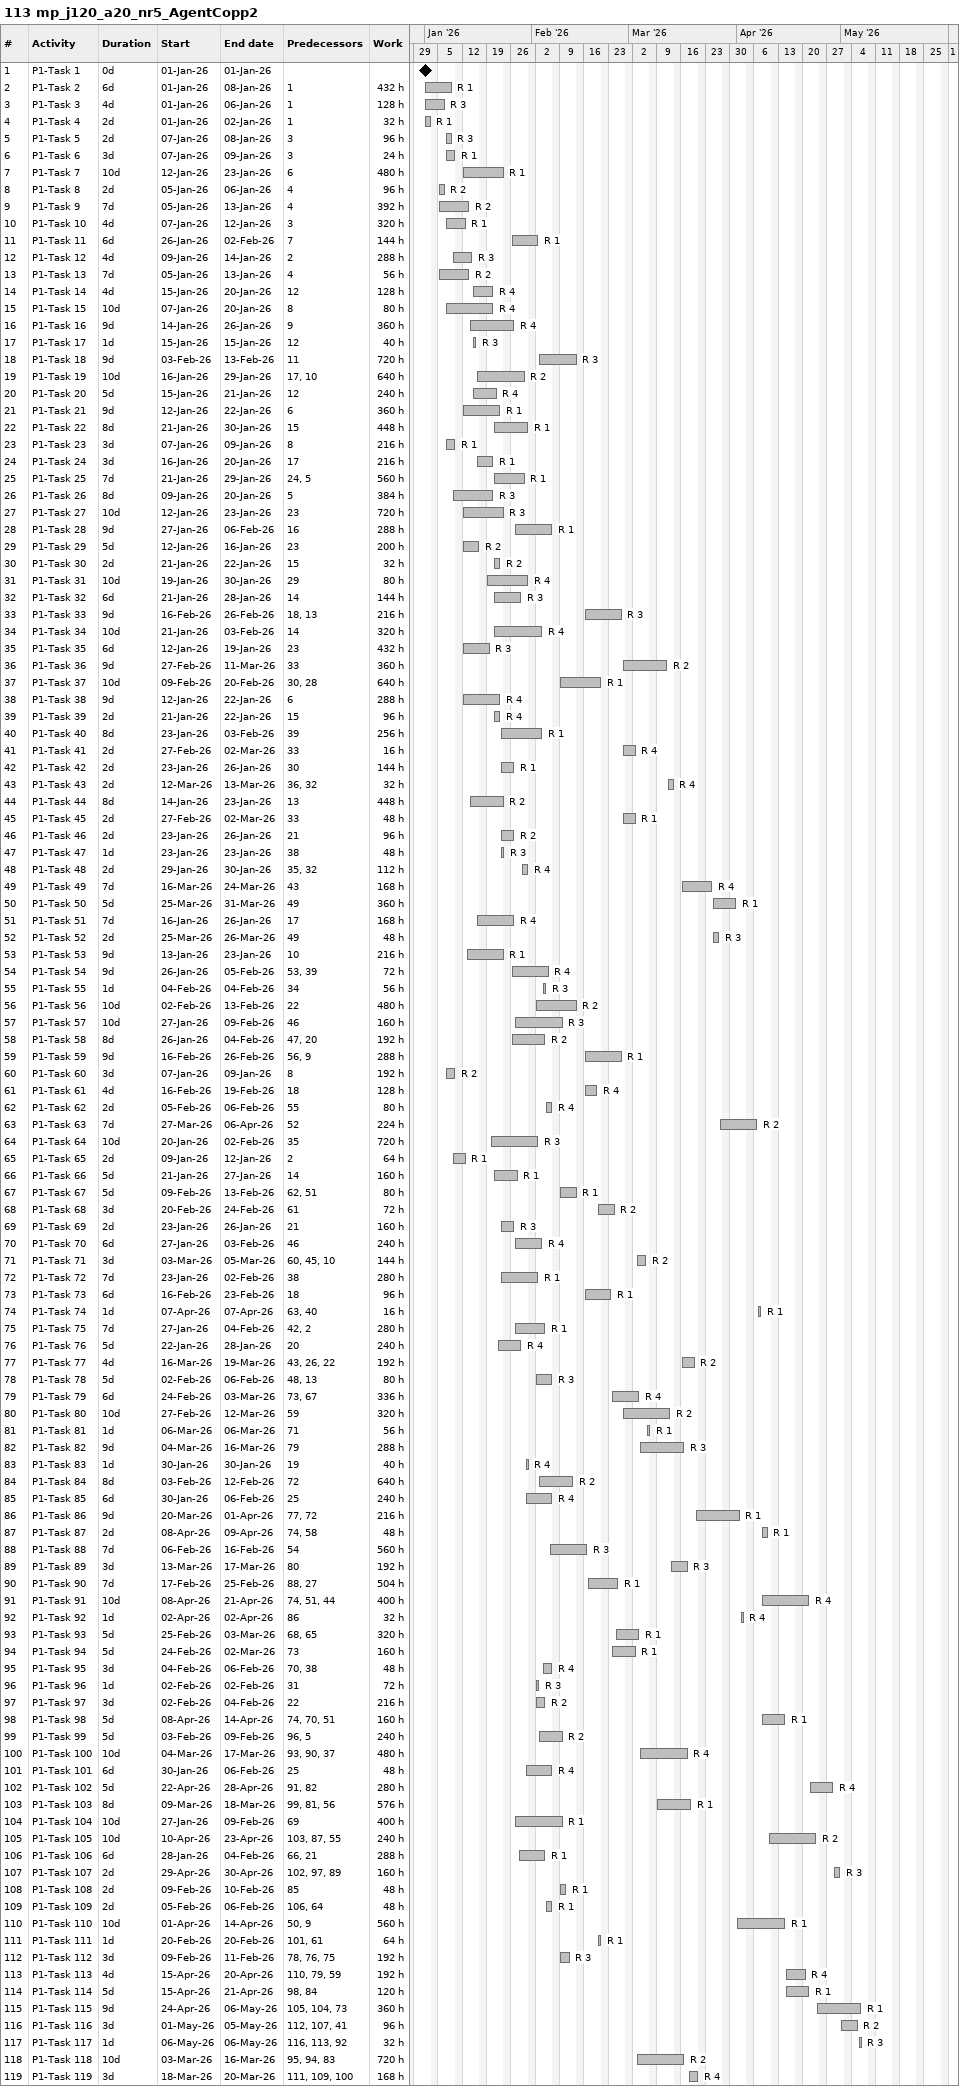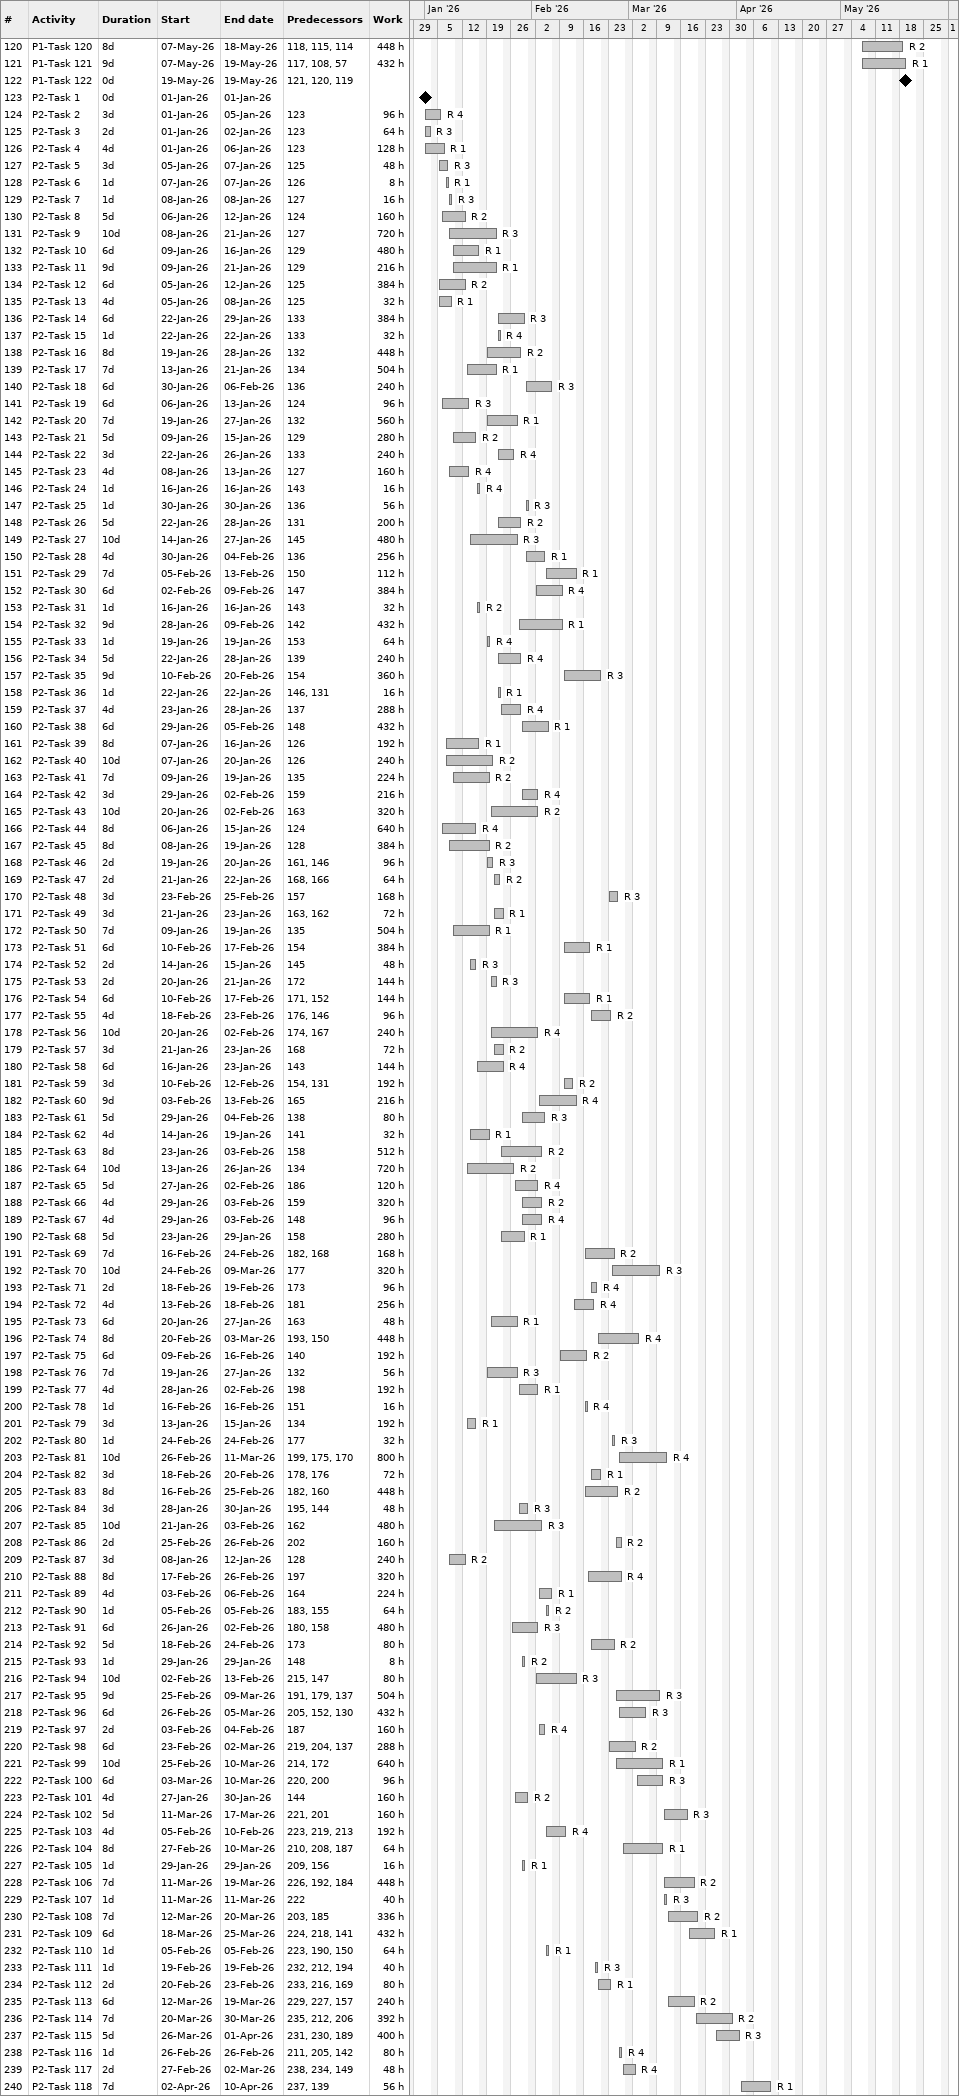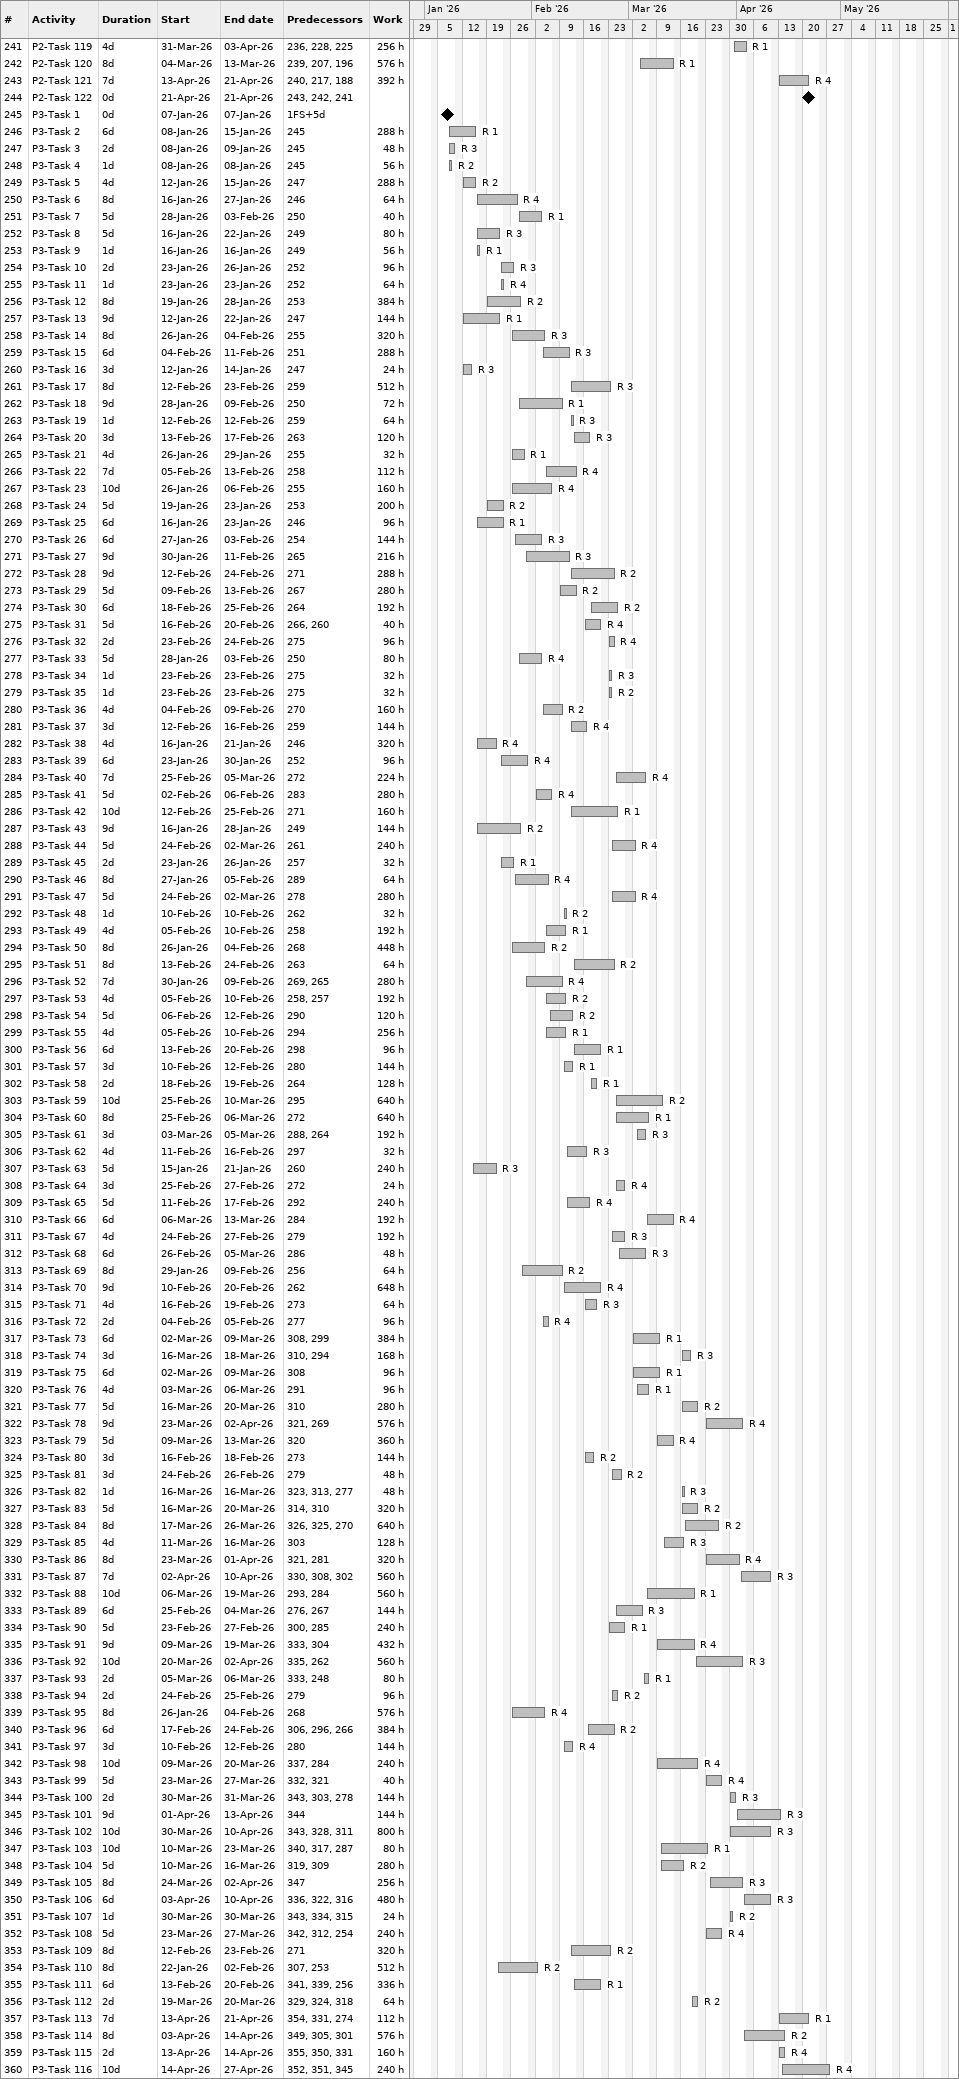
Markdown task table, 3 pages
113 mp_j120_a20_nr5_AgentCopp2

| ID | Task | Duration | Start | Finish | Predecessors | Resources | Work (h) |
|---|---|---|---|---|---|---|---|
| 1 | P1-Task 1 | 0d | 2026-01-01 | 2026-01-01 |  |  |  |
| 2 | P1-Task 2 | 6d | 2026-01-01 | 2026-01-08 | 1 | R 1 | 432 |
| 3 | P1-Task 3 | 4d | 2026-01-01 | 2026-01-06 | 1 | R 3 | 128 |
| 4 | P1-Task 4 | 2d | 2026-01-01 | 2026-01-02 | 1 | R 1 | 32 |
| 5 | P1-Task 5 | 2d | 2026-01-07 | 2026-01-08 | 3 | R 3 | 96 |
| 6 | P1-Task 6 | 3d | 2026-01-07 | 2026-01-09 | 3 | R 1 | 24 |
| 7 | P1-Task 7 | 10d | 2026-01-12 | 2026-01-23 | 6 | R 1 | 480 |
| 8 | P1-Task 8 | 2d | 2026-01-05 | 2026-01-06 | 4 | R 2 | 96 |
| 9 | P1-Task 9 | 7d | 2026-01-05 | 2026-01-13 | 4 | R 2 | 392 |
| 10 | P1-Task 10 | 4d | 2026-01-07 | 2026-01-12 | 3 | R 1 | 320 |
| 11 | P1-Task 11 | 6d | 2026-01-26 | 2026-02-02 | 7 | R 1 | 144 |
| 12 | P1-Task 12 | 4d | 2026-01-09 | 2026-01-14 | 2 | R 3 | 288 |
| 13 | P1-Task 13 | 7d | 2026-01-05 | 2026-01-13 | 4 | R 2 | 56 |
| 14 | P1-Task 14 | 4d | 2026-01-15 | 2026-01-20 | 12 | R 4 | 128 |
| 15 | P1-Task 15 | 10d | 2026-01-07 | 2026-01-20 | 8 | R 4 | 80 |
| 16 | P1-Task 16 | 9d | 2026-01-14 | 2026-01-26 | 9 | R 4 | 360 |
| 17 | P1-Task 17 | 1d | 2026-01-15 | 2026-01-15 | 12 | R 3 | 40 |
| 18 | P1-Task 18 | 9d | 2026-02-03 | 2026-02-13 | 11 | R 3 | 720 |
| 19 | P1-Task 19 | 10d | 2026-01-16 | 2026-01-29 | 17, 10 | R 2 | 640 |
| 20 | P1-Task 20 | 5d | 2026-01-15 | 2026-01-21 | 12 | R 4 | 240 |
| 21 | P1-Task 21 | 9d | 2026-01-12 | 2026-01-22 | 6 | R 1 | 360 |
| 22 | P1-Task 22 | 8d | 2026-01-21 | 2026-01-30 | 15 | R 1 | 448 |
| 23 | P1-Task 23 | 3d | 2026-01-07 | 2026-01-09 | 8 | R 1 | 216 |
| 24 | P1-Task 24 | 3d | 2026-01-16 | 2026-01-20 | 17 | R 1 | 216 |
| 25 | P1-Task 25 | 7d | 2026-01-21 | 2026-01-29 | 24, 5 | R 1 | 560 |
| 26 | P1-Task 26 | 8d | 2026-01-09 | 2026-01-20 | 5 | R 3 | 384 |
| 27 | P1-Task 27 | 10d | 2026-01-12 | 2026-01-23 | 23 | R 3 | 720 |
| 28 | P1-Task 28 | 9d | 2026-01-27 | 2026-02-06 | 16 | R 1 | 288 |
| 29 | P1-Task 29 | 5d | 2026-01-12 | 2026-01-16 | 23 | R 2 | 200 |
| 30 | P1-Task 30 | 2d | 2026-01-21 | 2026-01-22 | 15 | R 2 | 32 |
| 31 | P1-Task 31 | 10d | 2026-01-19 | 2026-01-30 | 29 | R 4 | 80 |
| 32 | P1-Task 32 | 6d | 2026-01-21 | 2026-01-28 | 14 | R 3 | 144 |
| 33 | P1-Task 33 | 9d | 2026-02-16 | 2026-02-26 | 18, 13 | R 3 | 216 |
| 34 | P1-Task 34 | 10d | 2026-01-21 | 2026-02-03 | 14 | R 4 | 320 |
| 35 | P1-Task 35 | 6d | 2026-01-12 | 2026-01-19 | 23 | R 3 | 432 |
| 36 | P1-Task 36 | 9d | 2026-02-27 | 2026-03-11 | 33 | R 2 | 360 |
| 37 | P1-Task 37 | 10d | 2026-02-09 | 2026-02-20 | 30, 28 | R 1 | 640 |
| 38 | P1-Task 38 | 9d | 2026-01-12 | 2026-01-22 | 6 | R 4 | 288 |
| 39 | P1-Task 39 | 2d | 2026-01-21 | 2026-01-22 | 15 | R 4 | 96 |
| 40 | P1-Task 40 | 8d | 2026-01-23 | 2026-02-03 | 39 | R 1 | 256 |
| 41 | P1-Task 41 | 2d | 2026-02-27 | 2026-03-02 | 33 | R 4 | 16 |
| 42 | P1-Task 42 | 2d | 2026-01-23 | 2026-01-26 | 30 | R 1 | 144 |
| 43 | P1-Task 43 | 2d | 2026-03-12 | 2026-03-13 | 36, 32 | R 4 | 32 |
| 44 | P1-Task 44 | 8d | 2026-01-14 | 2026-01-23 | 13 | R 2 | 448 |
| 45 | P1-Task 45 | 2d | 2026-02-27 | 2026-03-02 | 33 | R 1 | 48 |
| 46 | P1-Task 46 | 2d | 2026-01-23 | 2026-01-26 | 21 | R 2 | 96 |
| 47 | P1-Task 47 | 1d | 2026-01-23 | 2026-01-23 | 38 | R 3 | 48 |
| 48 | P1-Task 48 | 2d | 2026-01-29 | 2026-01-30 | 35, 32 | R 4 | 112 |
| 49 | P1-Task 49 | 7d | 2026-03-16 | 2026-03-24 | 43 | R 4 | 168 |
| 50 | P1-Task 50 | 5d | 2026-03-25 | 2026-03-31 | 49 | R 1 | 360 |
| 51 | P1-Task 51 | 7d | 2026-01-16 | 2026-01-26 | 17 | R 4 | 168 |
| 52 | P1-Task 52 | 2d | 2026-03-25 | 2026-03-26 | 49 | R 3 | 48 |
| 53 | P1-Task 53 | 9d | 2026-01-13 | 2026-01-23 | 10 | R 1 | 216 |
| 54 | P1-Task 54 | 9d | 2026-01-26 | 2026-02-05 | 53, 39 | R 4 | 72 |
| 55 | P1-Task 55 | 1d | 2026-02-04 | 2026-02-04 | 34 | R 3 | 56 |
| 56 | P1-Task 56 | 10d | 2026-02-02 | 2026-02-13 | 22 | R 2 | 480 |
| 57 | P1-Task 57 | 10d | 2026-01-27 | 2026-02-09 | 46 | R 3 | 160 |
| 58 | P1-Task 58 | 8d | 2026-01-26 | 2026-02-04 | 47, 20 | R 2 | 192 |
| 59 | P1-Task 59 | 9d | 2026-02-16 | 2026-02-26 | 56, 9 | R 1 | 288 |
| 60 | P1-Task 60 | 3d | 2026-01-07 | 2026-01-09 | 8 | R 2 | 192 |
| 61 | P1-Task 61 | 4d | 2026-02-16 | 2026-02-19 | 18 | R 4 | 128 |
| 62 | P1-Task 62 | 2d | 2026-02-05 | 2026-02-06 | 55 | R 4 | 80 |
| 63 | P1-Task 63 | 7d | 2026-03-27 | 2026-04-06 | 52 | R 2 | 224 |
| 64 | P1-Task 64 | 10d | 2026-01-20 | 2026-02-02 | 35 | R 3 | 720 |
| 65 | P1-Task 65 | 2d | 2026-01-09 | 2026-01-12 | 2 | R 1 | 64 |
| 66 | P1-Task 66 | 5d | 2026-01-21 | 2026-01-27 | 14 | R 1 | 160 |
| 67 | P1-Task 67 | 5d | 2026-02-09 | 2026-02-13 | 62, 51 | R 1 | 80 |
| 68 | P1-Task 68 | 3d | 2026-02-20 | 2026-02-24 | 61 | R 2 | 72 |
| 69 | P1-Task 69 | 2d | 2026-01-23 | 2026-01-26 | 21 | R 3 | 160 |
| 70 | P1-Task 70 | 6d | 2026-01-27 | 2026-02-03 | 46 | R 4 | 240 |
| 71 | P1-Task 71 | 3d | 2026-03-03 | 2026-03-05 | 60, 45, 10 | R 2 | 144 |
| 72 | P1-Task 72 | 7d | 2026-01-23 | 2026-02-02 | 38 | R 1 | 280 |
| 73 | P1-Task 73 | 6d | 2026-02-16 | 2026-02-23 | 18 | R 1 | 96 |
| 74 | P1-Task 74 | 1d | 2026-04-07 | 2026-04-07 | 63, 40 | R 1 | 16 |
| 75 | P1-Task 75 | 7d | 2026-01-27 | 2026-02-04 | 42, 2 | R 1 | 280 |
| 76 | P1-Task 76 | 5d | 2026-01-22 | 2026-01-28 | 20 | R 4 | 240 |
| 77 | P1-Task 77 | 4d | 2026-03-16 | 2026-03-19 | 43, 26, 22 | R 2 | 192 |
| 78 | P1-Task 78 | 5d | 2026-02-02 | 2026-02-06 | 48, 13 | R 3 | 80 |
| 79 | P1-Task 79 | 6d | 2026-02-24 | 2026-03-03 | 73, 67 | R 4 | 336 |
| 80 | P1-Task 80 | 10d | 2026-02-27 | 2026-03-12 | 59 | R 2 | 320 |
| 81 | P1-Task 81 | 1d | 2026-03-06 | 2026-03-06 | 71 | R 1 | 56 |
| 82 | P1-Task 82 | 9d | 2026-03-04 | 2026-03-16 | 79 | R 3 | 288 |
| 83 | P1-Task 83 | 1d | 2026-01-30 | 2026-01-30 | 19 | R 4 | 40 |
| 84 | P1-Task 84 | 8d | 2026-02-03 | 2026-02-12 | 72 | R 2 | 640 |
| 85 | P1-Task 85 | 6d | 2026-01-30 | 2026-02-06 | 25 | R 4 | 240 |
| 86 | P1-Task 86 | 9d | 2026-03-20 | 2026-04-01 | 77, 72 | R 1 | 216 |
| 87 | P1-Task 87 | 2d | 2026-04-08 | 2026-04-09 | 74, 58 | R 1 | 48 |
| 88 | P1-Task 88 | 7d | 2026-02-06 | 2026-02-16 | 54 | R 3 | 560 |
| 89 | P1-Task 89 | 3d | 2026-03-13 | 2026-03-17 | 80 | R 3 | 192 |
| 90 | P1-Task 90 | 7d | 2026-02-17 | 2026-02-25 | 88, 27 | R 1 | 504 |
| 91 | P1-Task 91 | 10d | 2026-04-08 | 2026-04-21 | 74, 51, 44 | R 4 | 400 |
| 92 | P1-Task 92 | 1d | 2026-04-02 | 2026-04-02 | 86 | R 4 | 32 |
| 93 | P1-Task 93 | 5d | 2026-02-25 | 2026-03-03 | 68, 65 | R 1 | 320 |
| 94 | P1-Task 94 | 5d | 2026-02-24 | 2026-03-02 | 73 | R 1 | 160 |
| 95 | P1-Task 95 | 3d | 2026-02-04 | 2026-02-06 | 70, 38 | R 4 | 48 |
| 96 | P1-Task 96 | 1d | 2026-02-02 | 2026-02-02 | 31 | R 3 | 72 |
| 97 | P1-Task 97 | 3d | 2026-02-02 | 2026-02-04 | 22 | R 2 | 216 |
| 98 | P1-Task 98 | 5d | 2026-04-08 | 2026-04-14 | 74, 70, 51 | R 1 | 160 |
| 99 | P1-Task 99 | 5d | 2026-02-03 | 2026-02-09 | 96, 5 | R 2 | 240 |
| 100 | P1-Task 100 | 10d | 2026-03-04 | 2026-03-17 | 93, 90, 37 | R 4 | 480 |
| 101 | P1-Task 101 | 6d | 2026-01-30 | 2026-02-06 | 25 | R 4 | 48 |
| 102 | P1-Task 102 | 5d | 2026-04-22 | 2026-04-28 | 91, 82 | R 4 | 280 |
| 103 | P1-Task 103 | 8d | 2026-03-09 | 2026-03-18 | 99, 81, 56 | R 1 | 576 |
| 104 | P1-Task 104 | 10d | 2026-01-27 | 2026-02-09 | 69 | R 1 | 400 |
| 105 | P1-Task 105 | 10d | 2026-04-10 | 2026-04-23 | 103, 87, 55 | R 2 | 240 |
| 106 | P1-Task 106 | 6d | 2026-01-28 | 2026-02-04 | 66, 21 | R 1 | 288 |
| 107 | P1-Task 107 | 2d | 2026-04-29 | 2026-04-30 | 102, 97, 89 | R 3 | 160 |
| 108 | P1-Task 108 | 2d | 2026-02-09 | 2026-02-10 | 85 | R 1 | 48 |
| 109 | P1-Task 109 | 2d | 2026-02-05 | 2026-02-06 | 106, 64 | R 1 | 48 |
| 110 | P1-Task 110 | 10d | 2026-04-01 | 2026-04-14 | 50, 9 | R 1 | 560 |
| 111 | P1-Task 111 | 1d | 2026-02-20 | 2026-02-20 | 101, 61 | R 1 | 64 |
| 112 | P1-Task 112 | 3d | 2026-02-09 | 2026-02-11 | 78, 76, 75 | R 3 | 192 |
| 113 | P1-Task 113 | 4d | 2026-04-15 | 2026-04-20 | 110, 79, 59 | R 4 | 192 |
| 114 | P1-Task 114 | 5d | 2026-04-15 | 2026-04-21 | 98, 84 | R 1 | 120 |
| 115 | P1-Task 115 | 9d | 2026-04-24 | 2026-05-06 | 105, 104, 73 | R 1 | 360 |
| 116 | P1-Task 116 | 3d | 2026-05-01 | 2026-05-05 | 112, 107, 41 | R 2 | 96 |
| 117 | P1-Task 117 | 1d | 2026-05-06 | 2026-05-06 | 116, 113, 92 | R 3 | 32 |
| 118 | P1-Task 118 | 10d | 2026-03-03 | 2026-03-16 | 95, 94, 83 | R 2 | 720 |
| 119 | P1-Task 119 | 3d | 2026-03-18 | 2026-03-20 | 111, 109, 100 | R 4 | 168 |
| 120 | P1-Task 120 | 8d | 2026-05-07 | 2026-05-18 | 118, 115, 114 | R 2 | 448 |
| 121 | P1-Task 121 | 9d | 2026-05-07 | 2026-05-19 | 117, 108, 57 | R 1 | 432 |
| 122 | P1-Task 122 | 0d | 2026-05-19 | 2026-05-19 | 121, 120, 119 |  |  |
| 123 | P2-Task 1 | 0d | 2026-01-01 | 2026-01-01 |  |  |  |
| 124 | P2-Task 2 | 3d | 2026-01-01 | 2026-01-05 | 123 | R 4 | 96 |
| 125 | P2-Task 3 | 2d | 2026-01-01 | 2026-01-02 | 123 | R 3 | 64 |
| 126 | P2-Task 4 | 4d | 2026-01-01 | 2026-01-06 | 123 | R 1 | 128 |
| 127 | P2-Task 5 | 3d | 2026-01-05 | 2026-01-07 | 125 | R 3 | 48 |
| 128 | P2-Task 6 | 1d | 2026-01-07 | 2026-01-07 | 126 | R 1 | 8 |
| 129 | P2-Task 7 | 1d | 2026-01-08 | 2026-01-08 | 127 | R 3 | 16 |
| 130 | P2-Task 8 | 5d | 2026-01-06 | 2026-01-12 | 124 | R 2 | 160 |
| 131 | P2-Task 9 | 10d | 2026-01-08 | 2026-01-21 | 127 | R 3 | 720 |
| 132 | P2-Task 10 | 6d | 2026-01-09 | 2026-01-16 | 129 | R 1 | 480 |
| 133 | P2-Task 11 | 9d | 2026-01-09 | 2026-01-21 | 129 | R 1 | 216 |
| 134 | P2-Task 12 | 6d | 2026-01-05 | 2026-01-12 | 125 | R 2 | 384 |
| 135 | P2-Task 13 | 4d | 2026-01-05 | 2026-01-08 | 125 | R 1 | 32 |
| 136 | P2-Task 14 | 6d | 2026-01-22 | 2026-01-29 | 133 | R 3 | 384 |
| 137 | P2-Task 15 | 1d | 2026-01-22 | 2026-01-22 | 133 | R 4 | 32 |
| 138 | P2-Task 16 | 8d | 2026-01-19 | 2026-01-28 | 132 | R 2 | 448 |
| 139 | P2-Task 17 | 7d | 2026-01-13 | 2026-01-21 | 134 | R 1 | 504 |
| 140 | P2-Task 18 | 6d | 2026-01-30 | 2026-02-06 | 136 | R 3 | 240 |
| 141 | P2-Task 19 | 6d | 2026-01-06 | 2026-01-13 | 124 | R 3 | 96 |
| 142 | P2-Task 20 | 7d | 2026-01-19 | 2026-01-27 | 132 | R 1 | 560 |
| 143 | P2-Task 21 | 5d | 2026-01-09 | 2026-01-15 | 129 | R 2 | 280 |
| 144 | P2-Task 22 | 3d | 2026-01-22 | 2026-01-26 | 133 | R 4 | 240 |
| 145 | P2-Task 23 | 4d | 2026-01-08 | 2026-01-13 | 127 | R 4 | 160 |
| 146 | P2-Task 24 | 1d | 2026-01-16 | 2026-01-16 | 143 | R 4 | 16 |
| 147 | P2-Task 25 | 1d | 2026-01-30 | 2026-01-30 | 136 | R 3 | 56 |
| 148 | P2-Task 26 | 5d | 2026-01-22 | 2026-01-28 | 131 | R 2 | 200 |
| 149 | P2-Task 27 | 10d | 2026-01-14 | 2026-01-27 | 145 | R 3 | 480 |
| 150 | P2-Task 28 | 4d | 2026-01-30 | 2026-02-04 | 136 | R 1 | 256 |
| 151 | P2-Task 29 | 7d | 2026-02-05 | 2026-02-13 | 150 | R 1 | 112 |
| 152 | P2-Task 30 | 6d | 2026-02-02 | 2026-02-09 | 147 | R 4 | 384 |
| 153 | P2-Task 31 | 1d | 2026-01-16 | 2026-01-16 | 143 | R 2 | 32 |
| 154 | P2-Task 32 | 9d | 2026-01-28 | 2026-02-09 | 142 | R 1 | 432 |
| 155 | P2-Task 33 | 1d | 2026-01-19 | 2026-01-19 | 153 | R 4 | 64 |
| 156 | P2-Task 34 | 5d | 2026-01-22 | 2026-01-28 | 139 | R 4 | 240 |
| 157 | P2-Task 35 | 9d | 2026-02-10 | 2026-02-20 | 154 | R 3 | 360 |
| 158 | P2-Task 36 | 1d | 2026-01-22 | 2026-01-22 | 146, 131 | R 1 | 16 |
| 159 | P2-Task 37 | 4d | 2026-01-23 | 2026-01-28 | 137 | R 4 | 288 |
| 160 | P2-Task 38 | 6d | 2026-01-29 | 2026-02-05 | 148 | R 1 | 432 |
| 161 | P2-Task 39 | 8d | 2026-01-07 | 2026-01-16 | 126 | R 1 | 192 |
| 162 | P2-Task 40 | 10d | 2026-01-07 | 2026-01-20 | 126 | R 2 | 240 |
| 163 | P2-Task 41 | 7d | 2026-01-09 | 2026-01-19 | 135 | R 2 | 224 |
| 164 | P2-Task 42 | 3d | 2026-01-29 | 2026-02-02 | 159 | R 4 | 216 |
| 165 | P2-Task 43 | 10d | 2026-01-20 | 2026-02-02 | 163 | R 2 | 320 |
| 166 | P2-Task 44 | 8d | 2026-01-06 | 2026-01-15 | 124 | R 4 | 640 |
| 167 | P2-Task 45 | 8d | 2026-01-08 | 2026-01-19 | 128 | R 2 | 384 |
| 168 | P2-Task 46 | 2d | 2026-01-19 | 2026-01-20 | 161, 146 | R 3 | 96 |
| 169 | P2-Task 47 | 2d | 2026-01-21 | 2026-01-22 | 168, 166 | R 2 | 64 |
| 170 | P2-Task 48 | 3d | 2026-02-23 | 2026-02-25 | 157 | R 3 | 168 |
| 171 | P2-Task 49 | 3d | 2026-01-21 | 2026-01-23 | 163, 162 | R 1 | 72 |
| 172 | P2-Task 50 | 7d | 2026-01-09 | 2026-01-19 | 135 | R 1 | 504 |
| 173 | P2-Task 51 | 6d | 2026-02-10 | 2026-02-17 | 154 | R 1 | 384 |
| 174 | P2-Task 52 | 2d | 2026-01-14 | 2026-01-15 | 145 | R 3 | 48 |
| 175 | P2-Task 53 | 2d | 2026-01-20 | 2026-01-21 | 172 | R 3 | 144 |
| 176 | P2-Task 54 | 6d | 2026-02-10 | 2026-02-17 | 171, 152 | R 1 | 144 |
| 177 | P2-Task 55 | 4d | 2026-02-18 | 2026-02-23 | 176, 146 | R 2 | 96 |
| 178 | P2-Task 56 | 10d | 2026-01-20 | 2026-02-02 | 174, 167 | R 4 | 240 |
| 179 | P2-Task 57 | 3d | 2026-01-21 | 2026-01-23 | 168 | R 2 | 72 |
| 180 | P2-Task 58 | 6d | 2026-01-16 | 2026-01-23 | 143 | R 4 | 144 |
| 181 | P2-Task 59 | 3d | 2026-02-10 | 2026-02-12 | 154, 131 | R 2 | 192 |
| 182 | P2-Task 60 | 9d | 2026-02-03 | 2026-02-13 | 165 | R 4 | 216 |
| 183 | P2-Task 61 | 5d | 2026-01-29 | 2026-02-04 | 138 | R 3 | 80 |
| 184 | P2-Task 62 | 4d | 2026-01-14 | 2026-01-19 | 141 | R 1 | 32 |
| 185 | P2-Task 63 | 8d | 2026-01-23 | 2026-02-03 | 158 | R 2 | 512 |
| 186 | P2-Task 64 | 10d | 2026-01-13 | 2026-01-26 | 134 | R 2 | 720 |
| 187 | P2-Task 65 | 5d | 2026-01-27 | 2026-02-02 | 186 | R 4 | 120 |
| 188 | P2-Task 66 | 4d | 2026-01-29 | 2026-02-03 | 159 | R 2 | 320 |
| 189 | P2-Task 67 | 4d | 2026-01-29 | 2026-02-03 | 148 | R 4 | 96 |
| 190 | P2-Task 68 | 5d | 2026-01-23 | 2026-01-29 | 158 | R 1 | 280 |
| 191 | P2-Task 69 | 7d | 2026-02-16 | 2026-02-24 | 182, 168 | R 2 | 168 |
| 192 | P2-Task 70 | 10d | 2026-02-24 | 2026-03-09 | 177 | R 3 | 320 |
| 193 | P2-Task 71 | 2d | 2026-02-18 | 2026-02-19 | 173 | R 4 | 96 |
| 194 | P2-Task 72 | 4d | 2026-02-13 | 2026-02-18 | 181 | R 4 | 256 |
| 195 | P2-Task 73 | 6d | 2026-01-20 | 2026-01-27 | 163 | R 1 | 48 |
| 196 | P2-Task 74 | 8d | 2026-02-20 | 2026-03-03 | 193, 150 | R 4 | 448 |
| 197 | P2-Task 75 | 6d | 2026-02-09 | 2026-02-16 | 140 | R 2 | 192 |
| 198 | P2-Task 76 | 7d | 2026-01-19 | 2026-01-27 | 132 | R 3 | 56 |
| 199 | P2-Task 77 | 4d | 2026-01-28 | 2026-02-02 | 198 | R 1 | 192 |
| 200 | P2-Task 78 | 1d | 2026-02-16 | 2026-02-16 | 151 | R 4 | 16 |
| 201 | P2-Task 79 | 3d | 2026-01-13 | 2026-01-15 | 134 | R 1 | 192 |
| 202 | P2-Task 80 | 1d | 2026-02-24 | 2026-02-24 | 177 | R 3 | 32 |
| 203 | P2-Task 81 | 10d | 2026-02-26 | 2026-03-11 | 199, 175, 170 | R 4 | 800 |
| 204 | P2-Task 82 | 3d | 2026-02-18 | 2026-02-20 | 178, 176 | R 1 | 72 |
| 205 | P2-Task 83 | 8d | 2026-02-16 | 2026-02-25 | 182, 160 | R 2 | 448 |
| 206 | P2-Task 84 | 3d | 2026-01-28 | 2026-01-30 | 195, 144 | R 3 | 48 |
| 207 | P2-Task 85 | 10d | 2026-01-21 | 2026-02-03 | 162 | R 3 | 480 |
| 208 | P2-Task 86 | 2d | 2026-02-25 | 2026-02-26 | 202 | R 2 | 160 |
| 209 | P2-Task 87 | 3d | 2026-01-08 | 2026-01-12 | 128 | R 2 | 240 |
| 210 | P2-Task 88 | 8d | 2026-02-17 | 2026-02-26 | 197 | R 4 | 320 |
| 211 | P2-Task 89 | 4d | 2026-02-03 | 2026-02-06 | 164 | R 1 | 224 |
| 212 | P2-Task 90 | 1d | 2026-02-05 | 2026-02-05 | 183, 155 | R 2 | 64 |
| 213 | P2-Task 91 | 6d | 2026-01-26 | 2026-02-02 | 180, 158 | R 3 | 480 |
| 214 | P2-Task 92 | 5d | 2026-02-18 | 2026-02-24 | 173 | R 2 | 80 |
| 215 | P2-Task 93 | 1d | 2026-01-29 | 2026-01-29 | 148 | R 2 | 8 |
| 216 | P2-Task 94 | 10d | 2026-02-02 | 2026-02-13 | 215, 147 | R 3 | 80 |
| 217 | P2-Task 95 | 9d | 2026-02-25 | 2026-03-09 | 191, 179, 137 | R 3 | 504 |
| 218 | P2-Task 96 | 6d | 2026-02-26 | 2026-03-05 | 205, 152, 130 | R 3 | 432 |
| 219 | P2-Task 97 | 2d | 2026-02-03 | 2026-02-04 | 187 | R 4 | 160 |
| 220 | P2-Task 98 | 6d | 2026-02-23 | 2026-03-02 | 219, 204, 137 | R 2 | 288 |
| 221 | P2-Task 99 | 10d | 2026-02-25 | 2026-03-10 | 214, 172 | R 1 | 640 |
| 222 | P2-Task 100 | 6d | 2026-03-03 | 2026-03-10 | 220, 200 | R 3 | 96 |
| 223 | P2-Task 101 | 4d | 2026-01-27 | 2026-01-30 | 144 | R 2 | 160 |
| 224 | P2-Task 102 | 5d | 2026-03-11 | 2026-03-17 | 221, 201 | R 3 | 160 |
| 225 | P2-Task 103 | 4d | 2026-02-05 | 2026-02-10 | 223, 219, 213 | R 4 | 192 |
| 226 | P2-Task 104 | 8d | 2026-02-27 | 2026-03-10 | 210, 208, 187 | R 1 | 64 |
| 227 | P2-Task 105 | 1d | 2026-01-29 | 2026-01-29 | 209, 156 | R 1 | 16 |
| 228 | P2-Task 106 | 7d | 2026-03-11 | 2026-03-19 | 226, 192, 184 | R 2 | 448 |
| 229 | P2-Task 107 | 1d | 2026-03-11 | 2026-03-11 | 222 | R 3 | 40 |
| 230 | P2-Task 108 | 7d | 2026-03-12 | 2026-03-20 | 203, 185 | R 2 | 336 |
| 231 | P2-Task 109 | 6d | 2026-03-18 | 2026-03-25 | 224, 218, 141 | R 1 | 432 |
| 232 | P2-Task 110 | 1d | 2026-02-05 | 2026-02-05 | 223, 190, 150 | R 1 | 64 |
| 233 | P2-Task 111 | 1d | 2026-02-19 | 2026-02-19 | 232, 212, 194 | R 3 | 40 |
| 234 | P2-Task 112 | 2d | 2026-02-20 | 2026-02-23 | 233, 216, 169 | R 1 | 80 |
| 235 | P2-Task 113 | 6d | 2026-03-12 | 2026-03-19 | 229, 227, 157 | R 2 | 240 |
| 236 | P2-Task 114 | 7d | 2026-03-20 | 2026-03-30 | 235, 212, 206 | R 2 | 392 |
| 237 | P2-Task 115 | 5d | 2026-03-26 | 2026-04-01 | 231, 230, 189 | R 3 | 400 |
| 238 | P2-Task 116 | 1d | 2026-02-26 | 2026-02-26 | 211, 205, 142 | R 4 | 80 |
| 239 | P2-Task 117 | 2d | 2026-02-27 | 2026-03-02 | 238, 234, 149 | R 4 | 48 |
| 240 | P2-Task 118 | 7d | 2026-04-02 | 2026-04-10 | 237, 139 | R 1 | 56 |
| 241 | P2-Task 119 | 4d | 2026-03-31 | 2026-04-03 | 236, 228, 225 | R 1 | 256 |
| 242 | P2-Task 120 | 8d | 2026-03-04 | 2026-03-13 | 239, 207, 196 | R 1 | 576 |
| 243 | P2-Task 121 | 7d | 2026-04-13 | 2026-04-21 | 240, 217, 188 | R 4 | 392 |
| 244 | P2-Task 122 | 0d | 2026-04-21 | 2026-04-21 | 243, 242, 241 |  |  |
| 245 | P3-Task 1 | 0d | 2026-01-07 | 2026-01-07 | 1FS+5d |  |  |
| 246 | P3-Task 2 | 6d | 2026-01-08 | 2026-01-15 | 245 | R 1 | 288 |
| 247 | P3-Task 3 | 2d | 2026-01-08 | 2026-01-09 | 245 | R 3 | 48 |
| 248 | P3-Task 4 | 1d | 2026-01-08 | 2026-01-08 | 245 | R 2 | 56 |
| 249 | P3-Task 5 | 4d | 2026-01-12 | 2026-01-15 | 247 | R 2 | 288 |
| 250 | P3-Task 6 | 8d | 2026-01-16 | 2026-01-27 | 246 | R 4 | 64 |
| 251 | P3-Task 7 | 5d | 2026-01-28 | 2026-02-03 | 250 | R 1 | 40 |
| 252 | P3-Task 8 | 5d | 2026-01-16 | 2026-01-22 | 249 | R 3 | 80 |
| 253 | P3-Task 9 | 1d | 2026-01-16 | 2026-01-16 | 249 | R 1 | 56 |
| 254 | P3-Task 10 | 2d | 2026-01-23 | 2026-01-26 | 252 | R 3 | 96 |
| 255 | P3-Task 11 | 1d | 2026-01-23 | 2026-01-23 | 252 | R 4 | 64 |
| 256 | P3-Task 12 | 8d | 2026-01-19 | 2026-01-28 | 253 | R 2 | 384 |
| 257 | P3-Task 13 | 9d | 2026-01-12 | 2026-01-22 | 247 | R 1 | 144 |
| 258 | P3-Task 14 | 8d | 2026-01-26 | 2026-02-04 | 255 | R 3 | 320 |
| 259 | P3-Task 15 | 6d | 2026-02-04 | 2026-02-11 | 251 | R 3 | 288 |
| 260 | P3-Task 16 | 3d | 2026-01-12 | 2026-01-14 | 247 | R 3 | 24 |
| 261 | P3-Task 17 | 8d | 2026-02-12 | 2026-02-23 | 259 | R 3 | 512 |
| 262 | P3-Task 18 | 9d | 2026-01-28 | 2026-02-09 | 250 | R 1 | 72 |
| 263 | P3-Task 19 | 1d | 2026-02-12 | 2026-02-12 | 259 | R 3 | 64 |
| 264 | P3-Task 20 | 3d | 2026-02-13 | 2026-02-17 | 263 | R 3 | 120 |
| 265 | P3-Task 21 | 4d | 2026-01-26 | 2026-01-29 | 255 | R 1 | 32 |
| 266 | P3-Task 22 | 7d | 2026-02-05 | 2026-02-13 | 258 | R 4 | 112 |
| 267 | P3-Task 23 | 10d | 2026-01-26 | 2026-02-06 | 255 | R 4 | 160 |
| 268 | P3-Task 24 | 5d | 2026-01-19 | 2026-01-23 | 253 | R 2 | 200 |
| 269 | P3-Task 25 | 6d | 2026-01-16 | 2026-01-23 | 246 | R 1 | 96 |
| 270 | P3-Task 26 | 6d | 2026-01-27 | 2026-02-03 | 254 | R 3 | 144 |
| 271 | P3-Task 27 | 9d | 2026-01-30 | 2026-02-11 | 265 | R 3 | 216 |
| 272 | P3-Task 28 | 9d | 2026-02-12 | 2026-02-24 | 271 | R 2 | 288 |
| 273 | P3-Task 29 | 5d | 2026-02-09 | 2026-02-13 | 267 | R 2 | 280 |
| 274 | P3-Task 30 | 6d | 2026-02-18 | 2026-02-25 | 264 | R 2 | 192 |
| 275 | P3-Task 31 | 5d | 2026-02-16 | 2026-02-20 | 266, 260 | R 4 | 40 |
| 276 | P3-Task 32 | 2d | 2026-02-23 | 2026-02-24 | 275 | R 4 | 96 |
| 277 | P3-Task 33 | 5d | 2026-01-28 | 2026-02-03 | 250 | R 4 | 80 |
| 278 | P3-Task 34 | 1d | 2026-02-23 | 2026-02-23 | 275 | R 3 | 32 |
| 279 | P3-Task 35 | 1d | 2026-02-23 | 2026-02-23 | 275 | R 2 | 32 |
| 280 | P3-Task 36 | 4d | 2026-02-04 | 2026-02-09 | 270 | R 2 | 160 |
| 281 | P3-Task 37 | 3d | 2026-02-12 | 2026-02-16 | 259 | R 4 | 144 |
| 282 | P3-Task 38 | 4d | 2026-01-16 | 2026-01-21 | 246 | R 4 | 320 |
| 283 | P3-Task 39 | 6d | 2026-01-23 | 2026-01-30 | 252 | R 4 | 96 |
| 284 | P3-Task 40 | 7d | 2026-02-25 | 2026-03-05 | 272 | R 4 | 224 |
| 285 | P3-Task 41 | 5d | 2026-02-02 | 2026-02-06 | 283 | R 4 | 280 |
| 286 | P3-Task 42 | 10d | 2026-02-12 | 2026-02-25 | 271 | R 1 | 160 |
| 287 | P3-Task 43 | 9d | 2026-01-16 | 2026-01-28 | 249 | R 2 | 144 |
| 288 | P3-Task 44 | 5d | 2026-02-24 | 2026-03-02 | 261 | R 4 | 240 |
| 289 | P3-Task 45 | 2d | 2026-01-23 | 2026-01-26 | 257 | R 1 | 32 |
| 290 | P3-Task 46 | 8d | 2026-01-27 | 2026-02-05 | 289 | R 4 | 64 |
| 291 | P3-Task 47 | 5d | 2026-02-24 | 2026-03-02 | 278 | R 4 | 280 |
| 292 | P3-Task 48 | 1d | 2026-02-10 | 2026-02-10 | 262 | R 2 | 32 |
| 293 | P3-Task 49 | 4d | 2026-02-05 | 2026-02-10 | 258 | R 1 | 192 |
| 294 | P3-Task 50 | 8d | 2026-01-26 | 2026-02-04 | 268 | R 2 | 448 |
| 295 | P3-Task 51 | 8d | 2026-02-13 | 2026-02-24 | 263 | R 2 | 64 |
| 296 | P3-Task 52 | 7d | 2026-01-30 | 2026-02-09 | 269, 265 | R 4 | 280 |
| 297 | P3-Task 53 | 4d | 2026-02-05 | 2026-02-10 | 258, 257 | R 2 | 192 |
| 298 | P3-Task 54 | 5d | 2026-02-06 | 2026-02-12 | 290 | R 2 | 120 |
| 299 | P3-Task 55 | 4d | 2026-02-05 | 2026-02-10 | 294 | R 1 | 256 |
| 300 | P3-Task 56 | 6d | 2026-02-13 | 2026-02-20 | 298 | R 1 | 96 |
| 301 | P3-Task 57 | 3d | 2026-02-10 | 2026-02-12 | 280 | R 1 | 144 |
| 302 | P3-Task 58 | 2d | 2026-02-18 | 2026-02-19 | 264 | R 1 | 128 |
| 303 | P3-Task 59 | 10d | 2026-02-25 | 2026-03-10 | 295 | R 2 | 640 |
| 304 | P3-Task 60 | 8d | 2026-02-25 | 2026-03-06 | 272 | R 1 | 640 |
| 305 | P3-Task 61 | 3d | 2026-03-03 | 2026-03-05 | 288, 264 | R 3 | 192 |
| 306 | P3-Task 62 | 4d | 2026-02-11 | 2026-02-16 | 297 | R 3 | 32 |
| 307 | P3-Task 63 | 5d | 2026-01-15 | 2026-01-21 | 260 | R 3 | 240 |
| 308 | P3-Task 64 | 3d | 2026-02-25 | 2026-02-27 | 272 | R 4 | 24 |
| 309 | P3-Task 65 | 5d | 2026-02-11 | 2026-02-17 | 292 | R 4 | 240 |
| 310 | P3-Task 66 | 6d | 2026-03-06 | 2026-03-13 | 284 | R 4 | 192 |
| 311 | P3-Task 67 | 4d | 2026-02-24 | 2026-02-27 | 279 | R 3 | 192 |
| 312 | P3-Task 68 | 6d | 2026-02-26 | 2026-03-05 | 286 | R 3 | 48 |
| 313 | P3-Task 69 | 8d | 2026-01-29 | 2026-02-09 | 256 | R 2 | 64 |
| 314 | P3-Task 70 | 9d | 2026-02-10 | 2026-02-20 | 262 | R 4 | 648 |
| 315 | P3-Task 71 | 4d | 2026-02-16 | 2026-02-19 | 273 | R 3 | 64 |
| 316 | P3-Task 72 | 2d | 2026-02-04 | 2026-02-05 | 277 | R 4 | 96 |
| 317 | P3-Task 73 | 6d | 2026-03-02 | 2026-03-09 | 308, 299 | R 1 | 384 |
| 318 | P3-Task 74 | 3d | 2026-03-16 | 2026-03-18 | 310, 294 | R 3 | 168 |
| 319 | P3-Task 75 | 6d | 2026-03-02 | 2026-03-09 | 308 | R 1 | 96 |
| 320 | P3-Task 76 | 4d | 2026-03-03 | 2026-03-06 | 291 | R 1 | 96 |
| 321 | P3-Task 77 | 5d | 2026-03-16 | 2026-03-20 | 310 | R 2 | 280 |
| 322 | P3-Task 78 | 9d | 2026-03-23 | 2026-04-02 | 321, 269 | R 4 | 576 |
| 323 | P3-Task 79 | 5d | 2026-03-09 | 2026-03-13 | 320 | R 4 | 360 |
| 324 | P3-Task 80 | 3d | 2026-02-16 | 2026-02-18 | 273 | R 2 | 144 |
| 325 | P3-Task 81 | 3d | 2026-02-24 | 2026-02-26 | 279 | R 2 | 48 |
| 326 | P3-Task 82 | 1d | 2026-03-16 | 2026-03-16 | 323, 313, 277 | R 3 | 48 |
| 327 | P3-Task 83 | 5d | 2026-03-16 | 2026-03-20 | 314, 310 | R 2 | 320 |
| 328 | P3-Task 84 | 8d | 2026-03-17 | 2026-03-26 | 326, 325, 270 | R 2 | 640 |
| 329 | P3-Task 85 | 4d | 2026-03-11 | 2026-03-16 | 303 | R 3 | 128 |
| 330 | P3-Task 86 | 8d | 2026-03-23 | 2026-04-01 | 321, 281 | R 4 | 320 |
| 331 | P3-Task 87 | 7d | 2026-04-02 | 2026-04-10 | 330, 308, 302 | R 3 | 560 |
| 332 | P3-Task 88 | 10d | 2026-03-06 | 2026-03-19 | 293, 284 | R 1 | 560 |
| 333 | P3-Task 89 | 6d | 2026-02-25 | 2026-03-04 | 276, 267 | R 3 | 144 |
| 334 | P3-Task 90 | 5d | 2026-02-23 | 2026-02-27 | 300, 285 | R 1 | 240 |
| 335 | P3-Task 91 | 9d | 2026-03-09 | 2026-03-19 | 333, 304 | R 4 | 432 |
| 336 | P3-Task 92 | 10d | 2026-03-20 | 2026-04-02 | 335, 262 | R 3 | 560 |
| 337 | P3-Task 93 | 2d | 2026-03-05 | 2026-03-06 | 333, 248 | R 1 | 80 |
| 338 | P3-Task 94 | 2d | 2026-02-24 | 2026-02-25 | 279 | R 2 | 96 |
| 339 | P3-Task 95 | 8d | 2026-01-26 | 2026-02-04 | 268 | R 4 | 576 |
| 340 | P3-Task 96 | 6d | 2026-02-17 | 2026-02-24 | 306, 296, 266 | R 2 | 384 |
| 341 | P3-Task 97 | 3d | 2026-02-10 | 2026-02-12 | 280 | R 4 | 144 |
| 342 | P3-Task 98 | 10d | 2026-03-09 | 2026-03-20 | 337, 284 | R 4 | 240 |
| 343 | P3-Task 99 | 5d | 2026-03-23 | 2026-03-27 | 332, 321 | R 4 | 40 |
| 344 | P3-Task 100 | 2d | 2026-03-30 | 2026-03-31 | 343, 303, 278 | R 3 | 144 |
| 345 | P3-Task 101 | 9d | 2026-04-01 | 2026-04-13 | 344 | R 3 | 144 |
| 346 | P3-Task 102 | 10d | 2026-03-30 | 2026-04-10 | 343, 328, 311 | R 3 | 800 |
| 347 | P3-Task 103 | 10d | 2026-03-10 | 2026-03-23 | 340, 317, 287 | R 1 | 80 |
| 348 | P3-Task 104 | 5d | 2026-03-10 | 2026-03-16 | 319, 309 | R 2 | 280 |
| 349 | P3-Task 105 | 8d | 2026-03-24 | 2026-04-02 | 347 | R 3 | 256 |
| 350 | P3-Task 106 | 6d | 2026-04-03 | 2026-04-10 | 336, 322, 316 | R 3 | 480 |
| 351 | P3-Task 107 | 1d | 2026-03-30 | 2026-03-30 | 343, 334, 315 | R 2 | 24 |
| 352 | P3-Task 108 | 5d | 2026-03-23 | 2026-03-27 | 342, 312, 254 | R 4 | 240 |
| 353 | P3-Task 109 | 8d | 2026-02-12 | 2026-02-23 | 271 | R 2 | 320 |
| 354 | P3-Task 110 | 8d | 2026-01-22 | 2026-02-02 | 307, 253 | R 2 | 512 |
| 355 | P3-Task 111 | 6d | 2026-02-13 | 2026-02-20 | 341, 339, 256 | R 1 | 336 |
| 356 | P3-Task 112 | 2d | 2026-03-19 | 2026-03-20 | 329, 324, 318 | R 2 | 64 |
| 357 | P3-Task 113 | 7d | 2026-04-13 | 2026-04-21 | 354, 331, 274 | R 1 | 112 |
| 358 | P3-Task 114 | 8d | 2026-04-03 | 2026-04-14 | 349, 305, 301 | R 2 | 576 |
| 359 | P3-Task 115 | 2d | 2026-04-13 | 2026-04-14 | 355, 350, 331 | R 4 | 160 |
| 360 | P3-Task 116 | 10d | 2026-04-14 | 2026-04-27 | 352, 351, 345 | R 4 | 240 |
